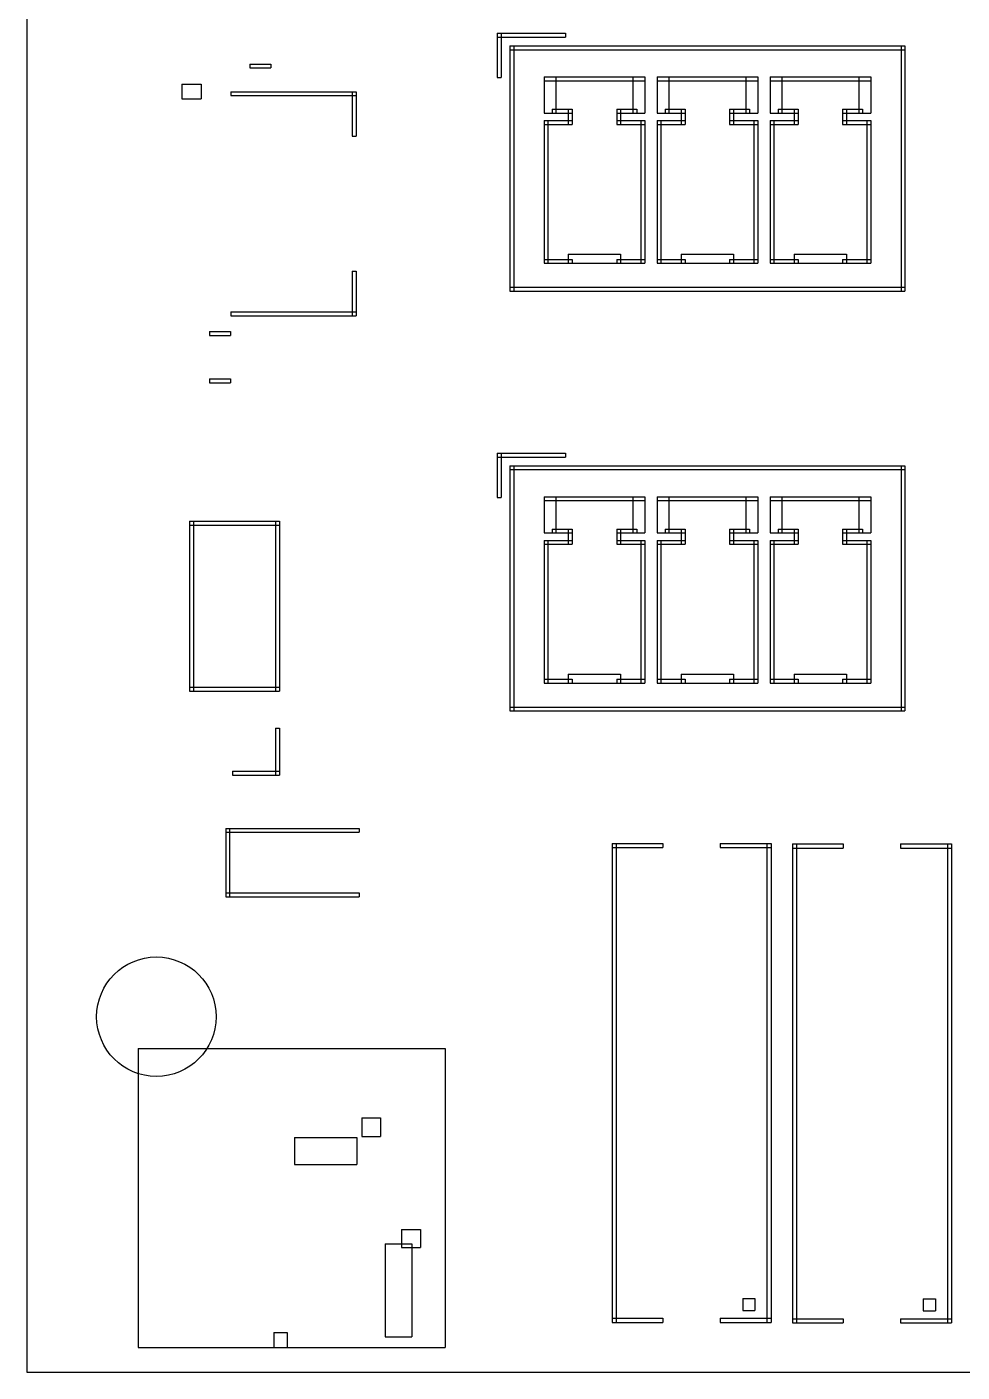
# Model space of a CAD drawing. Header units: metres. Extents: x 0 to 2345, y -2813 to 185.
# Drawn here: x 0 to 1141, y -2813 to -1173 of the extents above; entities that cross this region are included whole.
import ezdxf

# ---------------------------------------------------------------- set-up
doc = ezdxf.new("R2010")
doc.units = ezdxf.units.M

msp = doc.modelspace()

# ---------------------------------------------------------------- linework, layer by layer
for p, q in [((0, 0), (0, -2812.992126)), ((0, -2812.992126), (2337.834646, -2812.992126))]:
    msp.add_line(p, q)
msp.add_circle((157.913386, -2379.80315), 72.834646)
at = {"layer": '1'}
for p, q in [((573.622047, -1180.992126), (657.086614, -1180.992126)), ((573.622047, -1180.992126), (573.622047, -1185.716535)), ((573.622047, -1180.992126), (578.346457, -1180.992126)), ((573.622047, -1180.992126), (573.622047, -1234.929134)), ((573.622047, -1185.716535), (657.086614, -1185.716535)), ((578.346457, -1180.992126), (578.346457, -1234.929134)), ((588.976378, -1196.346457), (593.700787, -1196.346457)), ((588.976378, -1196.346457), (588.976378, -1495.165354)), ((588.976378, -1196.346457), (1070.866142, -1196.346457)), ((588.976378, -1196.346457), (588.976378, -1201.070866)), ((593.700787, -1196.346457), (593.700787, -1495.165354)), ((657.086614, -1180.992126), (657.086614, -1185.716535)), ((1066.141732, -1196.346457), (1070.866142, -1196.346457)), ((1066.141732, -1196.346457), (1066.141732, -1495.165354)), ((1070.866142, -1196.346457), (1070.866142, -1201.070866)), ((1070.866142, -1196.346457), (1070.866142, -1495.165354)), ((588.976378, -1201.070866), (1070.866142, -1201.070866)), ((272.037323, -1218.503937), (297.332756, -1218.503937)), ((272.037323, -1218.503937), (272.037323, -1223.228346)), ((272.037323, -1223.228346), (297.332756, -1223.228346)), ((297.332756, -1218.503937), (297.332756, -1223.228346)), ((189.015748, -1243.110236), (212.637795, -1243.110236)), ((189.015748, -1243.110236), (189.015748, -1260.826772)), ((212.637795, -1243.110236), (212.637795, -1260.826772)), ((573.622047, -1234.929134), (578.346457, -1234.929134)), ((630.708661, -1234.141732), (753.543307, -1234.141732)), ((630.708661, -1234.141732), (630.708661, -1238.866142)), ((630.708661, -1234.141732), (645.275591, -1234.141732)), ((630.708661, -1234.141732), (630.708661, -1278.23622)), ((630.708661, -1238.866142), (753.543307, -1238.866142)), ((645.275591, -1234.141732), (645.275591, -1278.23622)), ((738.976378, -1234.141732), (753.543307, -1234.141732)), ((738.976378, -1234.141732), (738.976378, -1278.23622)), ((753.543307, -1234.141732), (753.543307, -1238.866142)), ((753.543307, -1234.141732), (753.543307, -1278.23622)), ((768.503937, -1234.141732), (891.338583, -1234.141732)), ((768.503937, -1234.141732), (768.503937, -1238.866142)), ((768.503937, -1234.141732), (783.070866, -1234.141732)), ((768.503937, -1234.141732), (768.503937, -1278.23622)), ((768.503937, -1238.866142), (891.338583, -1238.866142)), ((783.070866, -1234.141732), (783.070866, -1278.23622)), ((876.771654, -1234.141732), (891.338583, -1234.141732)), ((876.771654, -1234.141732), (876.771654, -1278.23622)), ((891.338583, -1234.141732), (891.338583, -1238.866142)), ((891.338583, -1234.141732), (891.338583, -1278.23622)), ((906.299213, -1234.141732), (1029.133858, -1234.141732)), ((906.299213, -1234.141732), (906.299213, -1238.866142)), ((906.299213, -1234.141732), (920.866142, -1234.141732)), ((906.299213, -1234.141732), (906.299213, -1278.23622)), ((906.299213, -1238.866142), (1029.133858, -1238.866142)), ((920.866142, -1234.141732), (920.866142, -1278.23622)), ((1014.566929, -1234.141732), (1029.133858, -1234.141732)), ((1014.566929, -1234.141732), (1014.566929, -1278.23622)), ((1029.133858, -1234.141732), (1029.133858, -1238.866142)), ((1029.133858, -1234.141732), (1029.133858, -1278.23622)), ((189.015748, -1260.826772), (212.637795, -1260.826772)), ((248.858268, -1252.165354), (401.614173, -1252.165354)), ((248.858268, -1252.165354), (248.858268, -1256.889764)), ((248.858268, -1256.889764), (401.614173, -1256.889764)), ((396.889764, -1252.165354), (401.614173, -1252.165354)), ((396.889764, -1252.165354), (396.889764, -1306.496063)), ((401.614173, -1252.165354), (401.614173, -1256.889764)), ((401.614173, -1252.165354), (401.614173, -1306.496063)), ((630.708661, -1278.23622), (645.275591, -1278.23622)), ((640.551181, -1273.511811), (664.96063, -1273.511811)), ((640.551181, -1273.511811), (640.551181, -1278.23622)), ((640.551181, -1278.23622), (664.96063, -1278.23622)), ((660.23622, -1273.511811), (664.96063, -1273.511811)), ((660.23622, -1273.511811), (660.23622, -1292.015748)), ((664.96063, -1273.511811), (664.96063, -1278.23622)), ((664.96063, -1273.511811), (664.96063, -1292.015748)), ((719.291339, -1273.511811), (724.015748, -1273.511811)), ((719.291339, -1273.511811), (719.291339, -1292.015748)), ((719.291339, -1273.511811), (743.700787, -1273.511811)), ((719.291339, -1273.511811), (719.291339, -1278.23622)), ((719.291339, -1278.23622), (743.700787, -1278.23622)), ((724.015748, -1273.511811), (724.015748, -1292.015748)), ((738.976378, -1278.23622), (753.543307, -1278.23622)), ((743.700787, -1273.511811), (743.700787, -1278.23622)), ((768.503937, -1278.23622), (783.070866, -1278.23622)), ((778.346457, -1273.511811), (802.755906, -1273.511811)), ((778.346457, -1273.511811), (778.346457, -1278.23622)), ((778.346457, -1278.23622), (802.755906, -1278.23622)), ((798.031496, -1273.511811), (802.755906, -1273.511811)), ((798.031496, -1273.511811), (798.031496, -1292.015748)), ((802.755906, -1273.511811), (802.755906, -1278.23622)), ((802.755906, -1273.511811), (802.755906, -1292.015748)), ((857.086614, -1273.511811), (861.811024, -1273.511811)), ((857.086614, -1273.511811), (857.086614, -1292.015748)), ((857.086614, -1273.511811), (881.496063, -1273.511811)), ((857.086614, -1273.511811), (857.086614, -1278.23622)), ((857.086614, -1278.23622), (881.496063, -1278.23622)), ((861.811024, -1273.511811), (861.811024, -1292.015748)), ((876.771654, -1278.23622), (891.338583, -1278.23622)), ((881.496063, -1273.511811), (881.496063, -1278.23622)), ((906.299213, -1278.23622), (920.866142, -1278.23622)), ((916.141732, -1273.511811), (940.551181, -1273.511811)), ((916.141732, -1273.511811), (916.141732, -1278.23622)), ((916.141732, -1278.23622), (940.551181, -1278.23622)), ((935.826772, -1273.511811), (940.551181, -1273.511811)), ((935.826772, -1273.511811), (935.826772, -1292.015748)), ((940.551181, -1273.511811), (940.551181, -1278.23622)), ((940.551181, -1273.511811), (940.551181, -1292.015748)), ((994.88189, -1273.511811), (999.606299, -1273.511811)), ((994.88189, -1273.511811), (994.88189, -1292.015748)), ((994.88189, -1273.511811), (1019.291339, -1273.511811)), ((994.88189, -1273.511811), (994.88189, -1278.23622)), ((994.88189, -1278.23622), (1019.291339, -1278.23622)), ((999.606299, -1273.511811), (999.606299, -1292.015748)), ((1014.566929, -1278.23622), (1029.133858, -1278.23622)), ((1019.291339, -1273.511811), (1019.291339, -1278.23622)), ((630.708661, -1287.291339), (664.96063, -1287.291339)), ((630.708661, -1287.291339), (630.708661, -1292.015748)), ((630.708661, -1287.291339), (635.433071, -1287.291339)), ((630.708661, -1287.291339), (630.708661, -1461.307087)), ((630.708661, -1292.015748), (664.96063, -1292.015748)), ((635.433071, -1287.291339), (635.433071, -1461.307087)), ((660.23622, -1292.015748), (664.96063, -1292.015748)), ((664.96063, -1287.291339), (664.96063, -1292.015748)), ((719.291339, -1287.291339), (753.543307, -1287.291339)), ((719.291339, -1287.291339), (719.291339, -1292.015748)), ((719.291339, -1292.015748), (724.015748, -1292.015748)), ((719.291339, -1292.015748), (753.543307, -1292.015748)), ((748.818898, -1287.291339), (753.543307, -1287.291339)), ((748.818898, -1287.291339), (748.818898, -1461.307087)), ((753.543307, -1287.291339), (753.543307, -1292.015748)), ((753.543307, -1287.291339), (753.543307, -1461.307087)), ((768.503937, -1287.291339), (802.755906, -1287.291339)), ((768.503937, -1287.291339), (768.503937, -1292.015748)), ((768.503937, -1287.291339), (773.228346, -1287.291339)), ((768.503937, -1287.291339), (768.503937, -1461.307087)), ((768.503937, -1292.015748), (802.755906, -1292.015748)), ((773.228346, -1287.291339), (773.228346, -1461.307087)), ((798.031496, -1292.015748), (802.755906, -1292.015748)), ((802.755906, -1287.291339), (802.755906, -1292.015748)), ((857.086614, -1287.291339), (891.338583, -1287.291339)), ((857.086614, -1287.291339), (857.086614, -1292.015748)), ((857.086614, -1292.015748), (861.811024, -1292.015748)), ((857.086614, -1292.015748), (891.338583, -1292.015748)), ((886.614173, -1287.291339), (891.338583, -1287.291339)), ((886.614173, -1287.291339), (886.614173, -1461.307087)), ((891.338583, -1287.291339), (891.338583, -1292.015748)), ((891.338583, -1287.291339), (891.338583, -1461.307087)), ((906.299213, -1287.291339), (940.551181, -1287.291339)), ((906.299213, -1287.291339), (906.299213, -1292.015748)), ((906.299213, -1287.291339), (911.023622, -1287.291339)), ((906.299213, -1287.291339), (906.299213, -1461.307087)), ((906.299213, -1292.015748), (940.551181, -1292.015748)), ((911.023622, -1287.291339), (911.023622, -1461.307087)), ((935.826772, -1292.015748), (940.551181, -1292.015748)), ((940.551181, -1287.291339), (940.551181, -1292.015748)), ((994.88189, -1287.291339), (1029.133858, -1287.291339)), ((994.88189, -1287.291339), (994.88189, -1292.015748)), ((994.88189, -1292.015748), (999.606299, -1292.015748)), ((994.88189, -1292.015748), (1029.133858, -1292.015748)), ((1024.409449, -1287.291339), (1029.133858, -1287.291339)), ((1024.409449, -1287.291339), (1024.409449, -1461.307087)), ((1029.133858, -1287.291339), (1029.133858, -1292.015748)), ((1029.133858, -1287.291339), (1029.133858, -1461.307087)), ((396.889764, -1306.496063), (401.614173, -1306.496063)), ((630.708661, -1456.582677), (664.96063, -1456.582677)), ((630.708661, -1456.582677), (630.708661, -1461.307087)), ((660.23622, -1450.358661), (724.00185, -1450.358661)), ((660.23622, -1450.358661), (660.23622, -1461.307087)), ((664.96063, -1456.582677), (664.96063, -1461.307087)), ((719.291339, -1456.582677), (753.543307, -1456.582677)), ((719.291339, -1456.582677), (719.291339, -1461.307087)), ((724.00185, -1450.358661), (724.00185, -1461.307087)), ((753.543307, -1456.582677), (753.543307, -1461.307087)), ((768.503937, -1456.582677), (802.755906, -1456.582677)), ((768.503937, -1456.582677), (768.503937, -1461.307087)), ((798.031496, -1450.358661), (861.797126, -1450.358661)), ((798.031496, -1450.358661), (798.031496, -1461.307087)), ((802.755906, -1456.582677), (802.755906, -1461.307087)), ((857.086614, -1456.582677), (891.338583, -1456.582677)), ((857.086614, -1456.582677), (857.086614, -1461.307087)), ((861.797126, -1450.358661), (861.797126, -1461.307087)), ((891.338583, -1456.582677), (891.338583, -1461.307087)), ((906.299213, -1456.582677), (940.551181, -1456.582677)), ((906.299213, -1456.582677), (906.299213, -1461.307087)), ((935.826772, -1450.358661), (999.592402, -1450.358661)), ((935.826772, -1450.358661), (935.826772, -1461.307087)), ((940.551181, -1456.582677), (940.551181, -1461.307087)), ((994.88189, -1456.582677), (1029.133858, -1456.582677)), ((994.88189, -1456.582677), (994.88189, -1461.307087)), ((999.592402, -1450.358661), (999.592402, -1461.307087)), ((1029.133858, -1456.582677), (1029.133858, -1461.307087)), ((396.889764, -1471.062992), (401.614173, -1471.062992)), ((396.889764, -1471.062992), (396.889764, -1525.393701)), ((401.614173, -1471.062992), (401.614173, -1525.393701)), ((630.708661, -1461.307087), (635.433071, -1461.307087)), ((630.708661, -1461.307087), (664.96063, -1461.307087)), ((660.23622, -1461.307087), (724.00185, -1461.307087)), ((719.291339, -1461.307087), (753.543307, -1461.307087)), ((748.818898, -1461.307087), (753.543307, -1461.307087)), ((768.503937, -1461.307087), (773.228346, -1461.307087)), ((768.503937, -1461.307087), (802.755906, -1461.307087)), ((798.031496, -1461.307087), (861.797126, -1461.307087)), ((857.086614, -1461.307087), (891.338583, -1461.307087)), ((886.614173, -1461.307087), (891.338583, -1461.307087)), ((906.299213, -1461.307087), (911.023622, -1461.307087)), ((906.299213, -1461.307087), (940.551181, -1461.307087)), ((935.826772, -1461.307087), (999.592402, -1461.307087)), ((994.88189, -1461.307087), (1029.133858, -1461.307087)), ((1024.409449, -1461.307087), (1029.133858, -1461.307087)), ((588.976378, -1490.440945), (1070.866142, -1490.440945)), ((588.976378, -1490.440945), (588.976378, -1495.165354)), ((1070.866142, -1490.440945), (1070.866142, -1495.165354)), ((588.976378, -1495.165354), (593.700787, -1495.165354)), ((588.976378, -1495.165354), (1070.866142, -1495.165354)), ((1066.141732, -1495.165354), (1070.866142, -1495.165354)), ((248.858268, -1520.669291), (401.614173, -1520.669291)), ((248.858268, -1520.669291), (248.858268, -1525.393701)), ((401.614173, -1520.669291), (401.614173, -1525.393701)), ((248.858268, -1525.393701), (401.614173, -1525.393701)), ((396.889764, -1525.393701), (401.614173, -1525.393701)), ((222.824724, -1544.488189), (248.120157, -1544.488189)), ((222.824724, -1544.488189), (222.824724, -1549.212598)), ((222.824724, -1549.212598), (248.120157, -1549.212598)), ((248.120157, -1544.488189), (248.120157, -1549.212598)), ((222.824724, -1602.362205), (248.120157, -1602.362205)), ((222.824724, -1602.362205), (222.824724, -1607.086614)), ((248.120157, -1602.362205), (248.120157, -1607.086614)), ((222.824724, -1607.086614), (248.120157, -1607.086614)), ((573.622047, -1692.80315), (657.086614, -1692.80315)), ((573.622047, -1692.80315), (573.622047, -1697.527559)), ((573.622047, -1692.80315), (578.346457, -1692.80315)), ((573.622047, -1692.80315), (573.622047, -1746.740157)), ((573.622047, -1697.527559), (657.086614, -1697.527559)), ((578.346457, -1692.80315), (578.346457, -1746.740157)), ((657.086614, -1692.80315), (657.086614, -1697.527559)), ((588.976378, -1708.15748), (593.700787, -1708.15748)), ((588.976378, -1708.15748), (588.976378, -2006.976378)), ((588.976378, -1708.15748), (1070.866142, -1708.15748)), ((588.976378, -1708.15748), (588.976378, -1712.88189)), ((588.976378, -1712.88189), (1070.866142, -1712.88189)), ((593.700787, -1708.15748), (593.700787, -2006.976378)), ((1066.141732, -1708.15748), (1070.866142, -1708.15748)), ((1066.141732, -1708.15748), (1066.141732, -2006.976378)), ((1070.866142, -1708.15748), (1070.866142, -1712.88189)), ((1070.866142, -1708.15748), (1070.866142, -2006.976378)), ((573.622047, -1746.740157), (578.346457, -1746.740157)), ((630.708661, -1745.952756), (753.543307, -1745.952756)), ((630.708661, -1745.952756), (630.708661, -1750.677165)), ((630.708661, -1745.952756), (645.275591, -1745.952756)), ((630.708661, -1745.952756), (630.708661, -1790.047244)), ((630.708661, -1750.677165), (753.543307, -1750.677165)), ((645.275591, -1745.952756), (645.275591, -1790.047244)), ((738.976378, -1745.952756), (753.543307, -1745.952756)), ((738.976378, -1745.952756), (738.976378, -1790.047244)), ((753.543307, -1745.952756), (753.543307, -1750.677165)), ((753.543307, -1745.952756), (753.543307, -1790.047244)), ((768.503937, -1745.952756), (891.338583, -1745.952756)), ((768.503937, -1745.952756), (768.503937, -1750.677165)), ((768.503937, -1745.952756), (783.070866, -1745.952756)), ((768.503937, -1745.952756), (768.503937, -1790.047244)), ((768.503937, -1750.677165), (891.338583, -1750.677165)), ((783.070866, -1745.952756), (783.070866, -1790.047244)), ((876.771654, -1745.952756), (891.338583, -1745.952756)), ((876.771654, -1745.952756), (876.771654, -1790.047244)), ((891.338583, -1745.952756), (891.338583, -1750.677165)), ((891.338583, -1745.952756), (891.338583, -1790.047244)), ((906.299213, -1745.952756), (1029.133858, -1745.952756)), ((906.299213, -1745.952756), (906.299213, -1750.677165)), ((906.299213, -1745.952756), (920.866142, -1745.952756)), ((906.299213, -1745.952756), (906.299213, -1790.047244)), ((906.299213, -1750.677165), (1029.133858, -1750.677165)), ((920.866142, -1745.952756), (920.866142, -1790.047244)), ((1014.566929, -1745.952756), (1029.133858, -1745.952756)), ((1014.566929, -1745.952756), (1014.566929, -1790.047244)), ((1029.133858, -1745.952756), (1029.133858, -1750.677165)), ((1029.133858, -1745.952756), (1029.133858, -1790.047244)), ((198.464567, -1775.787402), (203.188976, -1775.787402)), ((198.464567, -1775.787402), (198.464567, -1982.874016)), ((198.464567, -1775.787402), (307.913386, -1775.787402)), ((198.464567, -1775.787402), (198.464567, -1780.511811)), ((198.464567, -1780.511811), (307.913386, -1780.511811)), ((203.188976, -1775.787402), (203.188976, -1982.874016)), ((303.188976, -1775.787402), (307.913386, -1775.787402)), ((303.188976, -1775.787402), (303.188976, -1982.874016)), ((307.913386, -1775.787402), (307.913386, -1780.511811)), ((307.913386, -1775.787402), (307.913386, -1982.874016)), ((640.551181, -1785.322835), (664.96063, -1785.322835)), ((640.551181, -1785.322835), (640.551181, -1790.047244)), ((660.23622, -1785.322835), (664.96063, -1785.322835)), ((660.23622, -1785.322835), (660.23622, -1803.826772)), ((664.96063, -1785.322835), (664.96063, -1790.047244)), ((664.96063, -1785.322835), (664.96063, -1803.826772)), ((719.291339, -1785.322835), (724.015748, -1785.322835)), ((719.291339, -1785.322835), (719.291339, -1803.826772)), ((719.291339, -1785.322835), (743.700787, -1785.322835)), ((719.291339, -1785.322835), (719.291339, -1790.047244)), ((724.015748, -1785.322835), (724.015748, -1803.826772)), ((743.700787, -1785.322835), (743.700787, -1790.047244)), ((778.346457, -1785.322835), (802.755906, -1785.322835)), ((778.346457, -1785.322835), (778.346457, -1790.047244)), ((798.031496, -1785.322835), (802.755906, -1785.322835)), ((798.031496, -1785.322835), (798.031496, -1803.826772)), ((802.755906, -1785.322835), (802.755906, -1790.047244)), ((802.755906, -1785.322835), (802.755906, -1803.826772)), ((857.086614, -1785.322835), (861.811024, -1785.322835)), ((857.086614, -1785.322835), (857.086614, -1803.826772)), ((857.086614, -1785.322835), (881.496063, -1785.322835)), ((857.086614, -1785.322835), (857.086614, -1790.047244)), ((861.811024, -1785.322835), (861.811024, -1803.826772)), ((881.496063, -1785.322835), (881.496063, -1790.047244)), ((916.141732, -1785.322835), (940.551181, -1785.322835)), ((916.141732, -1785.322835), (916.141732, -1790.047244)), ((935.826772, -1785.322835), (940.551181, -1785.322835)), ((935.826772, -1785.322835), (935.826772, -1803.826772)), ((940.551181, -1785.322835), (940.551181, -1790.047244)), ((940.551181, -1785.322835), (940.551181, -1803.826772)), ((994.88189, -1785.322835), (999.606299, -1785.322835)), ((994.88189, -1785.322835), (994.88189, -1803.826772)), ((994.88189, -1785.322835), (1019.291339, -1785.322835)), ((994.88189, -1785.322835), (994.88189, -1790.047244)), ((999.606299, -1785.322835), (999.606299, -1803.826772)), ((1019.291339, -1785.322835), (1019.291339, -1790.047244)), ((630.708661, -1790.047244), (645.275591, -1790.047244)), ((630.708661, -1799.102362), (664.96063, -1799.102362)), ((630.708661, -1799.102362), (630.708661, -1803.826772)), ((630.708661, -1799.102362), (635.433071, -1799.102362)), ((630.708661, -1799.102362), (630.708661, -1973.11811)), ((635.433071, -1799.102362), (635.433071, -1973.11811)), ((640.551181, -1790.047244), (664.96063, -1790.047244)), ((664.96063, -1799.102362), (664.96063, -1803.826772)), ((719.291339, -1790.047244), (743.700787, -1790.047244)), ((719.291339, -1799.102362), (753.543307, -1799.102362)), ((719.291339, -1799.102362), (719.291339, -1803.826772)), ((738.976378, -1790.047244), (753.543307, -1790.047244)), ((748.818898, -1799.102362), (753.543307, -1799.102362)), ((748.818898, -1799.102362), (748.818898, -1973.11811)), ((753.543307, -1799.102362), (753.543307, -1803.826772)), ((753.543307, -1799.102362), (753.543307, -1973.11811)), ((768.503937, -1790.047244), (783.070866, -1790.047244)), ((768.503937, -1799.102362), (802.755906, -1799.102362)), ((768.503937, -1799.102362), (768.503937, -1803.826772)), ((768.503937, -1799.102362), (773.228346, -1799.102362)), ((768.503937, -1799.102362), (768.503937, -1973.11811)), ((773.228346, -1799.102362), (773.228346, -1973.11811)), ((778.346457, -1790.047244), (802.755906, -1790.047244)), ((802.755906, -1799.102362), (802.755906, -1803.826772)), ((857.086614, -1790.047244), (881.496063, -1790.047244)), ((857.086614, -1799.102362), (891.338583, -1799.102362)), ((857.086614, -1799.102362), (857.086614, -1803.826772)), ((876.771654, -1790.047244), (891.338583, -1790.047244)), ((886.614173, -1799.102362), (891.338583, -1799.102362)), ((886.614173, -1799.102362), (886.614173, -1973.11811)), ((891.338583, -1799.102362), (891.338583, -1803.826772)), ((891.338583, -1799.102362), (891.338583, -1973.11811)), ((906.299213, -1790.047244), (920.866142, -1790.047244)), ((906.299213, -1799.102362), (940.551181, -1799.102362)), ((906.299213, -1799.102362), (906.299213, -1803.826772)), ((906.299213, -1799.102362), (911.023622, -1799.102362)), ((906.299213, -1799.102362), (906.299213, -1973.11811)), ((911.023622, -1799.102362), (911.023622, -1973.11811)), ((916.141732, -1790.047244), (940.551181, -1790.047244)), ((940.551181, -1799.102362), (940.551181, -1803.826772)), ((994.88189, -1790.047244), (1019.291339, -1790.047244)), ((994.88189, -1799.102362), (1029.133858, -1799.102362)), ((994.88189, -1799.102362), (994.88189, -1803.826772)), ((1014.566929, -1790.047244), (1029.133858, -1790.047244)), ((1024.409449, -1799.102362), (1029.133858, -1799.102362)), ((1024.409449, -1799.102362), (1024.409449, -1973.11811)), ((1029.133858, -1799.102362), (1029.133858, -1803.826772)), ((1029.133858, -1799.102362), (1029.133858, -1973.11811)), ((630.708661, -1803.826772), (664.96063, -1803.826772)), ((660.23622, -1803.826772), (664.96063, -1803.826772)), ((719.291339, -1803.826772), (724.015748, -1803.826772)), ((719.291339, -1803.826772), (753.543307, -1803.826772)), ((768.503937, -1803.826772), (802.755906, -1803.826772)), ((798.031496, -1803.826772), (802.755906, -1803.826772)), ((857.086614, -1803.826772), (861.811024, -1803.826772)), ((857.086614, -1803.826772), (891.338583, -1803.826772)), ((906.299213, -1803.826772), (940.551181, -1803.826772)), ((935.826772, -1803.826772), (940.551181, -1803.826772)), ((994.88189, -1803.826772), (999.606299, -1803.826772)), ((994.88189, -1803.826772), (1029.133858, -1803.826772)), ((660.23622, -1962.169685), (724.00185, -1962.169685)), ((660.23622, -1962.169685), (660.23622, -1973.11811)), ((724.00185, -1962.169685), (724.00185, -1973.11811)), ((798.031496, -1962.169685), (861.797126, -1962.169685)), ((798.031496, -1962.169685), (798.031496, -1973.11811)), ((861.797126, -1962.169685), (861.797126, -1973.11811)), ((935.826772, -1962.169685), (999.592402, -1962.169685)), ((935.826772, -1962.169685), (935.826772, -1973.11811)), ((999.592402, -1962.169685), (999.592402, -1973.11811)), ((198.464567, -1978.149606), (307.913386, -1978.149606)), ((198.464567, -1978.149606), (198.464567, -1982.874016)), ((198.464567, -1982.874016), (203.188976, -1982.874016)), ((198.464567, -1982.874016), (307.913386, -1982.874016)), ((303.188976, -1982.874016), (307.913386, -1982.874016)), ((307.913386, -1978.149606), (307.913386, -1982.874016)), ((630.708661, -1968.393701), (664.96063, -1968.393701)), ((630.708661, -1968.393701), (630.708661, -1973.11811)), ((630.708661, -1973.11811), (635.433071, -1973.11811)), ((630.708661, -1973.11811), (664.96063, -1973.11811)), ((660.23622, -1973.11811), (724.00185, -1973.11811)), ((664.96063, -1968.393701), (664.96063, -1973.11811)), ((719.291339, -1968.393701), (753.543307, -1968.393701)), ((719.291339, -1968.393701), (719.291339, -1973.11811)), ((719.291339, -1973.11811), (753.543307, -1973.11811)), ((748.818898, -1973.11811), (753.543307, -1973.11811)), ((753.543307, -1968.393701), (753.543307, -1973.11811)), ((768.503937, -1968.393701), (802.755906, -1968.393701)), ((768.503937, -1968.393701), (768.503937, -1973.11811)), ((768.503937, -1973.11811), (773.228346, -1973.11811)), ((768.503937, -1973.11811), (802.755906, -1973.11811)), ((798.031496, -1973.11811), (861.797126, -1973.11811)), ((802.755906, -1968.393701), (802.755906, -1973.11811)), ((857.086614, -1968.393701), (891.338583, -1968.393701)), ((857.086614, -1968.393701), (857.086614, -1973.11811)), ((857.086614, -1973.11811), (891.338583, -1973.11811)), ((886.614173, -1973.11811), (891.338583, -1973.11811)), ((891.338583, -1968.393701), (891.338583, -1973.11811)), ((906.299213, -1968.393701), (940.551181, -1968.393701)), ((906.299213, -1968.393701), (906.299213, -1973.11811)), ((906.299213, -1973.11811), (911.023622, -1973.11811)), ((906.299213, -1973.11811), (940.551181, -1973.11811)), ((935.826772, -1973.11811), (999.592402, -1973.11811)), ((940.551181, -1968.393701), (940.551181, -1973.11811)), ((994.88189, -1968.393701), (1029.133858, -1968.393701)), ((994.88189, -1968.393701), (994.88189, -1973.11811)), ((994.88189, -1973.11811), (1029.133858, -1973.11811)), ((1024.409449, -1973.11811), (1029.133858, -1973.11811)), ((1029.133858, -1968.393701), (1029.133858, -1973.11811)), ((588.976378, -2002.251969), (1070.866142, -2002.251969)), ((588.976378, -2002.251969), (588.976378, -2006.976378)), ((588.976378, -2006.976378), (593.700787, -2006.976378)), ((588.976378, -2006.976378), (1070.866142, -2006.976378)), ((1066.141732, -2006.976378), (1070.866142, -2006.976378)), ((1070.866142, -2002.251969), (1070.866142, -2006.976378)), ((303.188976, -2028.149606), (307.913386, -2028.149606)), ((303.188976, -2028.149606), (303.188976, -2085.23622)), ((307.913386, -2028.149606), (307.913386, -2085.23622)), ((250.826772, -2080.511811), (307.913386, -2080.511811)), ((250.826772, -2080.511811), (250.826772, -2085.23622)), ((307.913386, -2080.511811), (307.913386, -2085.23622)), ((250.826772, -2085.23622), (307.913386, -2085.23622)), ((303.188976, -2085.23622), (307.913386, -2085.23622)), ((242.559055, -2150.19685), (247.283465, -2150.19685)), ((242.559055, -2150.19685), (242.559055, -2233.661417)), ((242.559055, -2150.19685), (405.15748, -2150.19685)), ((242.559055, -2150.19685), (242.559055, -2154.92126)), ((242.559055, -2154.92126), (405.15748, -2154.92126)), ((247.283465, -2150.19685), (247.283465, -2233.661417)), ((405.15748, -2150.19685), (405.15748, -2154.92126)), ((713.602362, -2168.594488), (775.688976, -2168.594488)), ((713.602362, -2168.594488), (713.602362, -2173.594488)), ((713.602362, -2168.594488), (718.602362, -2168.594488)), ((713.602362, -2168.594488), (713.602362, -2752.334646)), ((713.602362, -2173.594488), (775.688976, -2173.594488)), ((718.602362, -2168.594488), (718.602362, -2752.334646)), ((775.688976, -2168.594488), (775.688976, -2173.594488)), ((845.492126, -2168.594488), (907.57874, -2168.594488)), ((845.492126, -2168.594488), (845.492126, -2173.594488)), ((845.492126, -2173.594488), (907.57874, -2173.594488)), ((902.57874, -2168.594488), (907.57874, -2168.594488)), ((902.57874, -2168.594488), (902.57874, -2752.334646)), ((907.57874, -2168.594488), (907.57874, -2173.594488)), ((907.57874, -2168.594488), (907.57874, -2752.334646)), ((933.602362, -2169.185039), (995.688976, -2169.185039)), ((933.602362, -2169.185039), (933.602362, -2174.185039)), ((933.602362, -2169.185039), (938.602362, -2169.185039)), ((933.602362, -2169.185039), (933.602362, -2752.925197)), ((933.602362, -2174.185039), (995.688976, -2174.185039)), ((938.602362, -2169.185039), (938.602362, -2752.925197)), ((995.688976, -2169.185039), (995.688976, -2174.185039)), ((1065.492126, -2169.185039), (1127.57874, -2169.185039)), ((1065.492126, -2169.185039), (1065.492126, -2174.185039)), ((1065.492126, -2174.185039), (1127.57874, -2174.185039)), ((1122.57874, -2169.185039), (1127.57874, -2169.185039)), ((1122.57874, -2169.185039), (1122.57874, -2752.925197)), ((1127.57874, -2169.185039), (1127.57874, -2174.185039)), ((1127.57874, -2169.185039), (1127.57874, -2752.925197)), ((242.559055, -2228.937008), (405.15748, -2228.937008)), ((242.559055, -2228.937008), (242.559055, -2233.661417)), ((405.15748, -2228.937008), (405.15748, -2233.661417)), ((242.559055, -2233.661417), (247.283465, -2233.661417)), ((242.559055, -2233.661417), (405.15748, -2233.661417)), ((135.703465, -2418.524173), (509.942598, -2418.524173)), ((135.703465, -2418.524173), (135.703465, -2782.914646)), ((509.942598, -2418.524173), (509.942598, -2782.914646)), ((408.523976, -2502.86315), (431.115472, -2502.86315)), ((408.523976, -2502.86315), (408.523976, -2525.724685)), ((431.115472, -2502.86315), (431.115472, -2525.724685)), ((326.473268, -2527.004252), (402.310394, -2527.004252)), ((326.473268, -2527.004252), (326.473268, -2559.903504)), ((402.310394, -2527.004252), (402.310394, -2559.903504)), ((408.523976, -2525.724685), (431.115472, -2525.724685)), ((326.473268, -2559.903504), (402.310394, -2559.903504)), ((456.669646, -2639.196693), (479.925787, -2639.196693)), ((456.669646, -2639.196693), (456.669646, -2661.265079)), ((479.925787, -2639.196693), (479.925787, -2661.265079)), ((437.109449, -2656.679449), (469.62, -2656.679449)), ((437.109449, -2656.679449), (437.109449, -2769.987874)), ((456.669646, -2661.265079), (479.925787, -2661.265079)), ((469.62, -2656.679449), (469.62, -2769.987874)), ((873.228346, -2723.102362), (887.952756, -2723.102362)), ((873.228346, -2723.102362), (873.228346, -2737.826772)), ((873.228346, -2737.826772), (887.952756, -2737.826772)), ((887.952756, -2723.102362), (887.952756, -2737.826772)), ((1093.228346, -2723.692913), (1107.952756, -2723.692913)), ((1093.228346, -2723.692913), (1093.228346, -2738.417323)), ((1093.228346, -2738.417323), (1107.952756, -2738.417323)), ((1107.952756, -2723.692913), (1107.952756, -2738.417323)), ((713.602362, -2747.334646), (775.688976, -2747.334646)), ((713.602362, -2747.334646), (713.602362, -2752.334646)), ((713.602362, -2752.334646), (718.602362, -2752.334646)), ((713.602362, -2752.334646), (775.688976, -2752.334646)), ((775.688976, -2747.334646), (775.688976, -2752.334646)), ((845.492126, -2747.334646), (907.57874, -2747.334646)), ((845.492126, -2747.334646), (845.492126, -2752.334646)), ((845.492126, -2752.334646), (907.57874, -2752.334646)), ((902.57874, -2752.334646), (907.57874, -2752.334646)), ((907.57874, -2747.334646), (907.57874, -2752.334646)), ((933.602362, -2747.925197), (995.688976, -2747.925197)), ((933.602362, -2747.925197), (933.602362, -2752.925197)), ((933.602362, -2752.925197), (938.602362, -2752.925197)), ((933.602362, -2752.925197), (995.688976, -2752.925197)), ((995.688976, -2747.925197), (995.688976, -2752.925197)), ((1065.492126, -2747.925197), (1127.57874, -2747.925197)), ((1065.492126, -2747.925197), (1065.492126, -2752.925197)), ((1065.492126, -2752.925197), (1127.57874, -2752.925197)), ((1122.57874, -2752.925197), (1127.57874, -2752.925197)), ((1127.57874, -2747.925197), (1127.57874, -2752.925197)), ((301.162559, -2764.864567), (317.559646, -2764.864567)), ((301.162559, -2764.864567), (301.162559, -2782.952874)), ((317.559646, -2764.864567), (317.559646, -2782.952874)), ((437.109449, -2769.987874), (469.62, -2769.987874)), ((135.703465, -2782.914646), (509.942598, -2782.914646)), ((301.162559, -2782.952874), (317.559646, -2782.952874))]:
    msp.add_line(p, q, dxfattribs=at)

doc.saveas('drawing.dxf')
